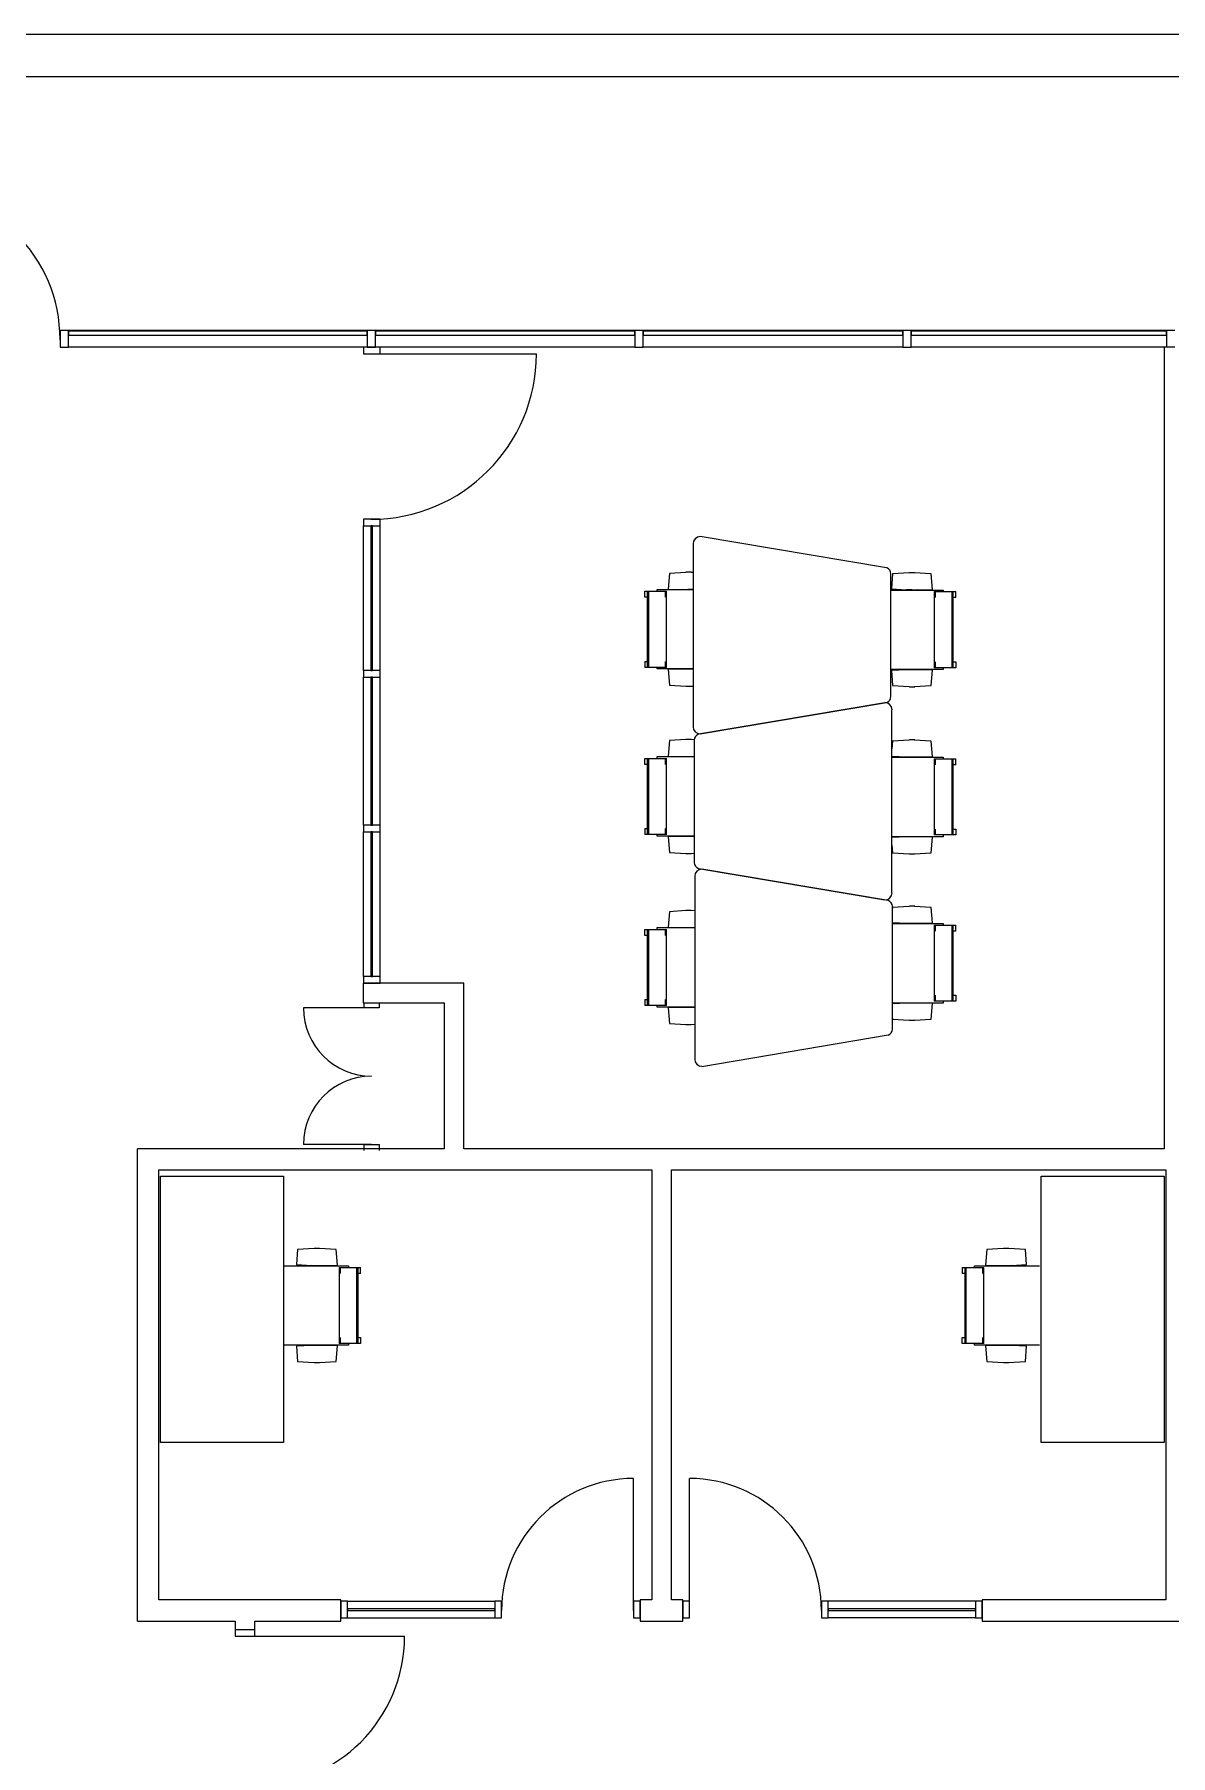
# Model space of a CAD drawing. Extents: x 15208 to 50586, y -518 to 56414.
# Drawn here: x 25802 to 32637, y 43596 to 53944 of the extents above; entities that cross this region are included whole.
import ezdxf

# ---------------------------------------------------------------- set-up
doc = ezdxf.new("R2010")
doc.units = 0
for name, color, linetype in [('A-Door', 252, 'CONTINUOUS'), ('A-Furniture', 252, 'CONTINUOUS'), ('A-Wall__Brick', 7, 'CONTINUOUS'), ('A-Wall__Stud', 252, 'CONTINUOUS'), ('A-Window', 7, 'CONTINUOUS')]:
    doc.layers.add(name, color=color, linetype=linetype)

msp = doc.modelspace()

# ---------------------------------------------------------------- linework, layer by layer
at = {"layer": 'A-Door'}
for p, q in [((27827, 52024), (28822, 52024)), ((27787, 48091), (27787, 48122)), ((27877, 48122), (27877, 48091)), ((27831, 48091), (27421, 48091)), ((27877, 48091), (27787, 48091)), ((27831, 47271), (27421, 47271)), ((27787, 47271), (27877, 47271)), ((27787, 47235), (27787, 47271)), ((27877, 47271), (27877, 47235)), ((29406, 44469), (29406, 45262)), ((29744, 44469), (29744, 45262)), ((29446, 44524), (29406, 44524)), ((29406, 44524), (29406, 44424)), ((29446, 44424), (29446, 44524)), ((29744, 44524), (29704, 44524)), ((29704, 44524), (29704, 44424)), ((29744, 44424), (29744, 44524)), ((29406, 44424), (29446, 44424)), ((29704, 44424), (29744, 44424)), ((27011, 44354), (27011, 44314)), ((27011, 44314), (27129, 44314)), ((27129, 44314), (27129, 44354)), ((27129, 44314), (28029, 44314))]:
    msp.add_line(p, q, dxfattribs=at)
at = {"layer": 'A-Door', "color": 252}
for centre, radius, start, end in [((25058, 52109), 899, 0, 90), ((27827, 52024), 995, 270, 0), ((27831, 48091), 410, 180, 270), ((27831, 47271), 410, 90, 180), ((29406, 44469), 793, 90, 180), ((29744, 44469), 793, 0, 90), ((27129, 44314), 900, 270, 0)]:
    msp.add_arc(centre, radius, start, end, dxfattribs=at)
at = {"layer": 'A-Furniture'}
for p, q in [((30929, 50737), (29807, 50925)), ((29765, 50882), (29765, 49782)), ((29721, 50710), (29622, 50704)), ((29765, 50710), (29753, 50710)), ((31065, 50708), (30965, 50701)), ((31196, 50702), (31097, 50708)), ((29549, 50607), (29765, 50607)), ((29549, 50597), (29549, 50607)), ((29622, 50704), (29614, 50610)), ((29614, 50610), (29704, 50608)), ((29653, 50610), (29653, 50608)), ((30954, 49964), (30954, 50701)), ((30954, 50603), (31270, 50603)), ((30965, 50701), (30958, 50611)), ((30958, 50611), (31049, 50606)), ((31115, 50606), (31204, 50608)), ((31124, 50606), (31124, 50604)), ((31204, 50608), (31196, 50702)), ((31270, 50603), (31270, 50594)), ((29474, 50597), (29491, 50597)), ((29474, 50561), (29474, 50597)), ((29491, 50561), (29474, 50561)), ((29491, 50597), (29496, 50597)), ((29491, 50139), (29491, 50597)), ((29491, 50561), (29491, 50597)), ((29496, 50597), (29595, 50597)), ((29496, 50597), (29496, 50139)), ((29598, 50561), (29598, 50597)), ((29604, 50139), (29604, 50597)), ((31215, 50594), (31215, 50136)), ((31220, 50594), (31220, 50558)), ((31223, 50594), (31323, 50594)), ((31323, 50594), (31327, 50594)), ((31323, 50136), (31323, 50594)), ((31327, 50594), (31345, 50594)), ((31327, 50558), (31327, 50594)), ((31327, 50594), (31327, 50136)), ((31345, 50558), (31327, 50558)), ((31345, 50558), (31345, 50594)), ((29474, 50175), (29491, 50175)), ((29474, 50175), (29474, 50139)), ((29491, 50139), (29474, 50139)), ((29491, 50175), (29491, 50139)), ((29496, 50139), (29491, 50139)), ((29595, 50139), (29496, 50139)), ((29549, 50130), (29549, 50139)), ((29765, 50130), (29549, 50130)), ((29598, 50139), (29598, 50175)), ((29704, 50128), (29614, 50126)), ((29614, 50126), (29622, 50032)), ((29694, 50128), (29694, 50129)), ((31270, 50126), (30954, 50126)), ((31049, 50124), (30958, 50120)), ((30958, 50120), (30965, 50029)), ((31204, 50123), (31115, 50125)), ((31165, 50123), (31165, 50125)), ((31196, 50029), (31204, 50123)), ((31220, 50173), (31220, 50136)), ((31323, 50136), (31223, 50136)), ((31270, 50136), (31270, 50126)), ((31327, 50136), (31323, 50136)), ((31327, 50173), (31345, 50173)), ((31327, 50173), (31327, 50136)), ((31345, 50136), (31327, 50136)), ((31345, 50173), (31345, 50136)), ((29622, 50032), (29721, 50025)), ((29753, 50025), (29765, 50026)), ((30965, 50029), (31065, 50023)), ((31097, 50023), (31196, 50029)), ((30919, 49926), (29797, 49738)), ((29807, 49739), (30929, 49928)), ((30961, 48783), (30961, 49884)), ((29622, 49699), (29614, 49605)), ((29721, 49705), (29622, 49699)), ((29773, 49704), (29753, 49705)), ((29772, 49702), (29772, 48965)), ((30965, 49696), (30961, 49650)), ((31065, 49702), (30965, 49696)), ((31196, 49696), (31097, 49702)), ((31204, 49602), (31196, 49696)), ((29474, 49591), (29491, 49591)), ((29474, 49555), (29474, 49591)), ((29491, 49591), (29496, 49591)), ((29491, 49133), (29491, 49591)), ((29491, 49555), (29491, 49591)), ((29496, 49591), (29595, 49591)), ((29496, 49591), (29496, 49133)), ((29549, 49602), (29772, 49602)), ((29549, 49591), (29549, 49602)), ((29598, 49555), (29598, 49591)), ((29604, 49133), (29604, 49591)), ((29614, 49605), (29704, 49603)), ((29653, 49605), (29653, 49603)), ((30961, 49605), (31049, 49601)), ((30961, 49598), (31270, 49598)), ((31115, 49600), (31204, 49602)), ((31124, 49600), (31124, 49598)), ((31215, 49589), (31215, 49131)), ((31220, 49589), (31220, 49553)), ((31223, 49589), (31323, 49589)), ((31270, 49598), (31270, 49589)), ((31323, 49589), (31327, 49589)), ((31323, 49131), (31323, 49589)), ((31327, 49589), (31345, 49589)), ((31327, 49553), (31327, 49589)), ((31327, 49589), (31327, 49131)), ((31345, 49553), (31345, 49589)), ((29491, 49555), (29474, 49555)), ((31345, 49553), (31327, 49553)), ((29474, 49170), (29491, 49170)), ((29474, 49170), (29474, 49133)), ((29491, 49170), (29491, 49133)), ((29598, 49133), (29598, 49170)), ((31220, 49167), (31220, 49131)), ((31327, 49167), (31345, 49167)), ((31327, 49167), (31327, 49131)), ((31345, 49167), (31345, 49131)), ((29491, 49133), (29474, 49133)), ((29496, 49133), (29491, 49133)), ((29595, 49133), (29496, 49133)), ((29549, 49124), (29549, 49133)), ((29772, 49124), (29549, 49124)), ((29704, 49122), (29614, 49120)), ((29614, 49120), (29622, 49026)), ((29694, 49122), (29694, 49124)), ((31270, 49120), (30961, 49120)), ((31049, 49119), (30961, 49115)), ((30961, 49069), (30965, 49024)), ((31204, 49118), (31115, 49120)), ((31165, 49118), (31165, 49120)), ((31196, 49024), (31204, 49118)), ((31323, 49131), (31223, 49131)), ((31270, 49131), (31270, 49120)), ((31327, 49131), (31323, 49131)), ((31345, 49131), (31327, 49131)), ((29622, 49026), (29721, 49020)), ((29753, 49020), (29772, 49021)), ((30965, 49024), (31065, 49017)), ((31097, 49017), (31196, 49024)), ((29775, 48883), (29775, 47783)), ((29797, 48929), (30919, 48741)), ((30939, 48737), (29817, 48926)), ((29622, 48670), (29614, 48576)), ((29721, 48677), (29622, 48670)), ((29775, 48675), (29753, 48677)), ((30964, 47964), (30964, 48702)), ((30965, 48696), (30964, 48689)), ((31065, 48702), (30965, 48696)), ((31196, 48696), (31097, 48702)), ((31204, 48602), (31196, 48696)), ((29474, 48563), (29491, 48563)), ((29474, 48527), (29474, 48563)), ((29491, 48563), (29496, 48563)), ((29491, 48105), (29491, 48563)), ((29491, 48527), (29491, 48563)), ((29496, 48563), (29595, 48563)), ((29496, 48563), (29496, 48105)), ((29549, 48574), (29775, 48574)), ((29549, 48563), (29549, 48574)), ((29598, 48527), (29598, 48563)), ((29604, 48105), (29604, 48563)), ((29614, 48576), (29704, 48574)), ((29694, 48574), (29694, 48574)), ((29770, 48575), (29775, 48575)), ((30964, 48605), (31049, 48601)), ((30964, 48598), (31270, 48598)), ((31115, 48600), (31204, 48602)), ((31124, 48600), (31124, 48598)), ((31215, 48589), (31215, 48131)), ((31220, 48589), (31220, 48553)), ((31223, 48589), (31323, 48589)), ((31270, 48598), (31270, 48589)), ((31323, 48589), (31327, 48589)), ((31323, 48131), (31323, 48589)), ((31327, 48589), (31345, 48589)), ((31327, 48553), (31327, 48589)), ((31327, 48589), (31327, 48131)), ((31345, 48553), (31327, 48553)), ((31345, 48553), (31345, 48589)), ((29491, 48527), (29474, 48527)), ((29474, 48141), (29491, 48141)), ((29474, 48141), (29474, 48105)), ((29491, 48141), (29491, 48105)), ((29598, 48105), (29598, 48141)), ((31270, 48120), (30964, 48120)), ((31220, 48167), (31220, 48131)), ((31323, 48131), (31223, 48131)), ((31270, 48131), (31270, 48120)), ((31327, 48131), (31323, 48131)), ((31327, 48167), (31345, 48167)), ((31327, 48167), (31327, 48131)), ((31345, 48131), (31327, 48131)), ((31345, 48167), (31345, 48131)), ((29491, 48105), (29474, 48105)), ((29496, 48105), (29491, 48105)), ((29595, 48105), (29496, 48105)), ((29549, 48096), (29549, 48105)), ((29775, 48096), (29549, 48096)), ((29704, 48094), (29614, 48092)), ((29614, 48092), (29622, 47998)), ((29694, 48094), (29694, 48096)), ((29775, 48093), (29770, 48093)), ((31049, 48119), (30964, 48115)), ((30964, 48030), (30965, 48024)), ((30965, 48024), (31065, 48017)), ((31097, 48017), (31196, 48024)), ((31204, 48118), (31115, 48120)), ((31165, 48118), (31165, 48120)), ((31196, 48024), (31204, 48118)), ((29622, 47998), (29721, 47992)), ((29753, 47992), (29775, 47993)), ((29817, 47740), (30939, 47929)), ((27385, 46639), (27379, 46548)), ((27486, 46645), (27385, 46639)), ((27617, 46639), (27518, 46645)), ((27625, 46545), (27617, 46639)), ((31532, 46639), (31524, 46545)), ((31631, 46645), (31532, 46639)), ((31764, 46639), (31663, 46645)), ((31770, 46548), (31764, 46639)), ((27300, 46541), (27691, 46541)), ((27379, 46548), (27469, 46543)), ((27536, 46543), (27625, 46545)), ((27545, 46543), (27545, 46541)), ((27636, 46531), (27636, 46073)), ((27641, 46531), (27641, 46495)), ((27644, 46531), (27743, 46531)), ((27691, 46541), (27691, 46531)), ((27743, 46531), (27748, 46531)), ((27743, 46073), (27743, 46531)), ((27748, 46531), (27765, 46531)), ((27748, 46495), (27748, 46531)), ((27748, 46531), (27748, 46073)), ((27765, 46495), (27748, 46495)), ((27765, 46495), (27765, 46531)), ((31384, 46531), (31401, 46531)), ((31384, 46531), (31384, 46495)), ((31401, 46495), (31384, 46495)), ((31401, 46531), (31401, 46495)), ((31401, 46531), (31406, 46531)), ((31401, 46073), (31401, 46531)), ((31406, 46531), (31505, 46531)), ((31406, 46531), (31406, 46073)), ((31458, 46541), (31849, 46541)), ((31458, 46531), (31458, 46541)), ((31508, 46495), (31508, 46531)), ((31513, 46073), (31513, 46531)), ((31524, 46545), (31613, 46543)), ((31604, 46541), (31604, 46543)), ((31680, 46543), (31770, 46548)), ((27691, 46063), (27300, 46063)), ((27469, 46061), (27379, 46057)), ((27379, 46057), (27385, 45966)), ((27625, 46060), (27536, 46062)), ((27586, 46060), (27586, 46062)), ((27617, 45966), (27625, 46060)), ((27641, 46110), (27641, 46073)), ((27743, 46073), (27644, 46073)), ((27691, 46073), (27691, 46063)), ((27748, 46073), (27743, 46073)), ((27748, 46110), (27765, 46110)), ((27748, 46110), (27748, 46073)), ((27765, 46073), (27748, 46073)), ((27765, 46110), (27765, 46073)), ((31384, 46110), (31401, 46110)), ((31384, 46073), (31384, 46110)), ((31401, 46073), (31384, 46073)), ((31401, 46073), (31401, 46110)), ((31406, 46073), (31401, 46073)), ((31505, 46073), (31406, 46073)), ((31458, 46063), (31458, 46073)), ((31849, 46063), (31458, 46063)), ((31508, 46073), (31508, 46110)), ((31613, 46062), (31524, 46060)), ((31524, 46060), (31532, 45966)), ((31563, 46062), (31563, 46060)), ((31770, 46057), (31680, 46061)), ((31764, 45966), (31770, 46057)), ((27385, 45966), (27486, 45960)), ((27518, 45960), (27617, 45966)), ((31532, 45966), (31631, 45960)), ((31663, 45960), (31764, 45966))]:
    msp.add_line(p, q, dxfattribs=at)
for points in [[(31165, 50604), (31165, 50606), (31165, 50607)], [(29653, 50129), (29653, 50128), (29653, 50126)], [(31165, 49598), (31165, 49600), (31165, 49602)], [(29653, 49124), (29653, 49122), (29653, 49120)], [(29653, 48576), (29653, 48574), (29653, 48574)], [(31165, 48598), (31165, 48600), (31165, 48602)], [(29653, 48096), (29653, 48094), (29653, 48092)], [(27586, 46541), (27586, 46543), (27586, 46545)], [(31563, 46545), (31563, 46543), (31563, 46541)]]:
    msp.add_lwpolyline(points, dxfattribs=at)
for points in [[(26560, 47079), (27300, 47079), (27300, 45479), (26560, 45479)], [(31859, 47079), (32599, 47079), (32599, 45479), (31859, 45479)]]:
    msp.add_lwpolyline(points, close=True, dxfattribs=at)
for centre, radius, start, end in [((29807, 50882), 42.7, 90, 180), ((29737, 50457), 254, 86.3708, 93.5828), ((30917, 50701), 37.7, 0, 70.9109), ((31082, 50454), 254, 86.4172, 93.6292), ((29725, 51574), 966, 268.7195, 272.3362), ((31093, 51572), 966, 267.3557, 271.2805), ((29725, 49162), 966, 87.6638, 91.2805), ((31093, 49159), 966, 88.7195, 92.6443), ((29737, 50279), 254, 266.4172, 273.6292), ((31082, 50276), 254, 266.3708, 273.5828), ((30919, 49884), 42.7, 0, 90), ((30917, 49964), 37.7, 289.0891, 0), ((29807, 49782), 42.7, 180, 270), ((29737, 49451), 254, 86.3708, 93.5828), ((29809, 49702), 37.7, 109.0891, 180), ((31082, 49449), 254, 86.4172, 93.6292), ((29725, 50569), 966, 268.7195, 272.6443), ((31093, 50566), 966, 267.3557, 271.2805), ((29725, 48156), 966, 87.3557, 91.2805), ((31093, 48154), 966, 88.7195, 92.6443), ((29737, 49273), 254, 266.4172, 273.6292), ((29809, 48965), 37.7, 180, 250.9109), ((31082, 49271), 254, 266.3708, 273.5828), ((29817, 48883), 42.7, 90, 180), ((30919, 48783), 42.7, 270, 0), ((29737, 48423), 254, 86.3708, 93.5828), ((30926, 48702), 37.7, 0, 70.9109), ((31082, 48449), 254, 86.4172, 93.6292), ((29725, 49540), 966, 268.7195, 272.6443), ((31093, 49566), 966, 267.3557, 271.2805), ((31093, 47154), 966, 88.7195, 92.6443), ((29725, 47128), 966, 87.3557, 91.2805), ((31082, 48271), 254, 266.3708, 273.5828), ((29737, 48245), 254, 266.4172, 273.6292), ((30926, 47964), 37.7, 289.0891, 0), ((29817, 47783), 42.7, 180, 270), ((27502, 46391), 254, 86.4172, 93.6292), ((31647, 46391), 254, 86.3708, 93.5828), ((27514, 47509), 966, 267.3557, 271.2805), ((31635, 47509), 966, 268.7195, 272.6443), ((27514, 45096), 966, 88.7195, 92.6443), ((31635, 45096), 966, 87.3557, 91.2805), ((27502, 46213), 254, 266.3708, 273.5828), ((31647, 46213), 254, 266.4172, 273.6292)]:
    msp.add_arc(centre, radius, start, end, dxfattribs=at)
for points, knots in [([(29595, 50597), (29599, 50597), (29603, 50597), (29604, 50597), (29604, 50597)], [-3.1415927, -3.1415927, -3.1415927, -3.1415927, -2.9205877, -2.8535406, -2.8535406, -2.8535406, -2.8535406]), ([(31215, 50594), (31215, 50594), (31216, 50594), (31219, 50594), (31223, 50594)], [2.8535406, 2.8535406, 2.8535406, 2.8535406, 2.9205877, 3.1415927, 3.1415927, 3.1415927, 3.1415927]), ([(29604, 50139), (29604, 50139), (29603, 50139), (29599, 50139), (29595, 50139)], [2.8535406, 2.8535406, 2.8535406, 2.8535406, 2.9205877, 3.1415927, 3.1415927, 3.1415927, 3.1415927]), ([(31223, 50136), (31219, 50136), (31216, 50136), (31215, 50136), (31215, 50136)], [-3.1415927, -3.1415927, -3.1415927, -3.1415927, -2.9205877, -2.8535406, -2.8535406, -2.8535406, -2.8535406]), ([(29595, 49591), (29599, 49591), (29603, 49591), (29604, 49591), (29604, 49591)], [-3.1415927, -3.1415927, -3.1415927, -3.1415927, -2.9205877, -2.8535406, -2.8535406, -2.8535406, -2.8535406]), ([(31215, 49589), (31215, 49589), (31216, 49589), (31219, 49589), (31223, 49589)], [2.8535406, 2.8535406, 2.8535406, 2.8535406, 2.9205877, 3.1415927, 3.1415927, 3.1415927, 3.1415927]), ([(29604, 49133), (29604, 49133), (29603, 49133), (29599, 49133), (29595, 49133)], [2.8535406, 2.8535406, 2.8535406, 2.8535406, 2.9205877, 3.1415927, 3.1415927, 3.1415927, 3.1415927]), ([(31223, 49131), (31219, 49131), (31216, 49131), (31215, 49131), (31215, 49131)], [-3.1415927, -3.1415927, -3.1415927, -3.1415927, -2.9205877, -2.8535406, -2.8535406, -2.8535406, -2.8535406]), ([(29595, 48563), (29599, 48563), (29603, 48563), (29604, 48563), (29604, 48563)], [-3.1415927, -3.1415927, -3.1415927, -3.1415927, -2.9205877, -2.8535406, -2.8535406, -2.8535406, -2.8535406]), ([(31215, 48589), (31215, 48589), (31216, 48589), (31219, 48589), (31223, 48589)], [2.8535406, 2.8535406, 2.8535406, 2.8535406, 2.9205877, 3.1415927, 3.1415927, 3.1415927, 3.1415927]), ([(31223, 48131), (31219, 48131), (31216, 48131), (31215, 48131), (31215, 48131)], [-3.1415927, -3.1415927, -3.1415927, -3.1415927, -2.9205877, -2.8535406, -2.8535406, -2.8535406, -2.8535406]), ([(29604, 48105), (29604, 48105), (29603, 48105), (29599, 48105), (29595, 48105)], [2.8535406, 2.8535406, 2.8535406, 2.8535406, 2.9205877, 3.1415927, 3.1415927, 3.1415927, 3.1415927]), ([(27636, 46531), (27636, 46531), (27636, 46531), (27640, 46531), (27644, 46531)], [2.8535406, 2.8535406, 2.8535406, 2.8535406, 2.9205877, 3.1415927, 3.1415927, 3.1415927, 3.1415927]), ([(31505, 46531), (31509, 46531), (31513, 46531), (31513, 46531), (31513, 46531)], [-3.1415927, -3.1415927, -3.1415927, -3.1415927, -2.9205877, -2.8535406, -2.8535406, -2.8535406, -2.8535406]), ([(27644, 46073), (27640, 46073), (27636, 46073), (27636, 46073), (27636, 46073)], [-3.1415927, -3.1415927, -3.1415927, -3.1415927, -2.9205877, -2.8535406, -2.8535406, -2.8535406, -2.8535406]), ([(31513, 46073), (31513, 46073), (31513, 46073), (31509, 46073), (31505, 46073)], [2.8535406, 2.8535406, 2.8535406, 2.8535406, 2.9205877, 3.1415927, 3.1415927, 3.1415927, 3.1415927])]:
    msp.add_open_spline(points, degree=3, knots=knots, dxfattribs=at)
at = {"layer": 'A-Wall__Brick'}
for p, q in [((32662, 52064), (32599, 52064)), ((32599, 52064), (32599, 47245)), ((28385, 48240), (27780, 48240)), ((27780, 48240), (27780, 48122)), ((28385, 47245), (28385, 48240)), ((27780, 48122), (28267, 48122)), ((28267, 48122), (28267, 47245)), ((28267, 47245), (26422, 47245)), ((26422, 44405), (26422, 47245)), ((32599, 47245), (28385, 47245)), ((26550, 47117), (29516, 47117)), ((26550, 44533), (26550, 47117)), ((29516, 47117), (29516, 44533)), ((29634, 47117), (32609, 47117)), ((29634, 44533), (29634, 47117)), ((32609, 47117), (32609, 44533)), ((27646, 44533), (26550, 44533)), ((27646, 44415), (27646, 44533)), ((29516, 44533), (29446, 44533)), ((29446, 44533), (29446, 44415)), ((29704, 44533), (29634, 44533)), ((29704, 44415), (29704, 44533)), ((32609, 44533), (31504, 44533)), ((31504, 44533), (31504, 44415)), ((26422, 44405), (27011, 44405)), ((27011, 44405), (27011, 44354)), ((27129, 44354), (27129, 44405)), ((27129, 44405), (27646, 44405)), ((27646, 44405), (27646, 44415)), ((29446, 44415), (29446, 44405)), ((29446, 44405), (29704, 44405)), ((29704, 44405), (29704, 44415)), ((31504, 44415), (31504, 44405)), ((31504, 44405), (33390, 44405)), ((27011, 44354), (27129, 44354))]:
    msp.add_line(p, q, dxfattribs=at)
at = {"layer": 'A-Wall__Stud'}
for p, q in [((47691, 53944), (21842, 53944)), ((22095, 53692), (47945, 53692))]:
    msp.add_line(p, q, dxfattribs=at)
at = {"layer": 'A-Window'}
for p, q in [((26007, 52164), (25957, 52164)), ((25957, 52164), (25957, 52064)), ((26007, 52064), (26007, 52164)), ((27578, 52164), (26007, 52164)), ((27578, 52161), (26007, 52161)), ((26007, 52161), (26007, 52137)), ((27804, 52164), (27578, 52164)), ((27804, 52161), (27578, 52161)), ((27854, 52164), (27804, 52164)), ((27804, 52164), (27804, 52064)), ((27804, 52137), (27804, 52161)), ((29415, 52164), (27854, 52164)), ((27854, 52064), (27854, 52164)), ((29415, 52161), (27854, 52161)), ((27854, 52161), (27854, 52137)), ((29465, 52164), (29415, 52164)), ((29415, 52164), (29415, 52064)), ((29415, 52137), (29415, 52161)), ((31026, 52164), (29465, 52164)), ((29465, 52064), (29465, 52164)), ((31026, 52161), (29465, 52161)), ((29465, 52161), (29465, 52137)), ((31076, 52164), (31026, 52164)), ((31026, 52164), (31026, 52064)), ((31026, 52137), (31026, 52161)), ((32612, 52164), (31076, 52164)), ((31076, 52064), (31076, 52164)), ((32612, 52161), (31076, 52161)), ((31076, 52161), (31076, 52137)), ((32662, 52164), (32612, 52164)), ((32612, 52164), (32612, 52064)), ((32612, 52137), (32612, 52161)), ((25957, 52064), (26007, 52064)), ((26007, 52137), (27578, 52137)), ((27578, 52064), (26007, 52064)), ((27578, 52137), (27804, 52137)), ((27782, 52064), (27578, 52064)), ((27782, 52064), (27782, 52024)), ((27882, 52064), (27782, 52064)), ((27804, 52064), (27854, 52064)), ((27854, 52137), (29415, 52137)), ((27882, 52024), (27882, 52064)), ((29415, 52064), (27882, 52064)), ((29415, 52064), (29465, 52064)), ((29465, 52137), (31026, 52137)), ((31026, 52064), (29465, 52064)), ((31026, 52064), (31076, 52064)), ((31076, 52137), (32612, 52137)), ((32609, 52064), (31076, 52064)), ((27782, 52024), (27882, 52024)), ((27782, 51029), (27782, 50989)), ((27882, 51029), (27782, 51029)), ((27882, 50989), (27882, 51029)), ((27782, 50120), (27782, 50989)), ((27782, 50989), (27882, 50989)), ((27827, 50989), (27827, 50120)), ((27837, 50989), (27827, 50989)), ((27837, 50120), (27837, 50989)), ((27882, 50120), (27882, 50989)), ((27782, 50120), (27782, 50080)), ((27882, 50120), (27782, 50120)), ((27827, 50120), (27837, 50120)), ((27882, 50080), (27882, 50120)), ((27782, 49190), (27782, 50080)), ((27782, 50080), (27882, 50080)), ((27827, 50080), (27827, 49190)), ((27837, 50080), (27827, 50080)), ((27837, 49190), (27837, 50080)), ((27882, 49190), (27882, 50080)), ((27782, 49190), (27782, 49150)), ((27882, 49190), (27782, 49190)), ((27827, 49190), (27837, 49190)), ((27882, 49150), (27882, 49190)), ((27782, 48280), (27782, 49150)), ((27782, 49150), (27882, 49150)), ((27827, 49150), (27827, 48280)), ((27837, 49150), (27827, 49150)), ((27837, 48280), (27837, 49150)), ((27882, 48280), (27882, 49150)), ((27782, 48280), (27782, 48240)), ((27882, 48280), (27782, 48280)), ((27782, 48240), (27882, 48240)), ((27827, 48280), (27837, 48280)), ((27882, 48240), (27882, 48280)), ((27686, 44524), (27646, 44524)), ((27646, 44524), (27646, 44424)), ((27686, 44424), (27686, 44524)), ((27686, 44524), (28572, 44524)), ((28612, 44524), (28572, 44524)), ((28572, 44524), (28572, 44424)), ((28612, 44424), (28612, 44524)), ((30577, 44524), (30537, 44524)), ((30537, 44524), (30537, 44424)), ((31464, 44524), (30577, 44524)), ((30577, 44424), (30577, 44524)), ((31504, 44524), (31464, 44524)), ((31464, 44524), (31464, 44424)), ((31504, 44424), (31504, 44524)), ((27646, 44424), (27686, 44424)), ((28572, 44479), (27686, 44479)), ((27686, 44479), (27686, 44469)), ((27686, 44469), (28572, 44469)), ((27686, 44424), (28572, 44424)), ((28572, 44469), (28572, 44479)), ((28572, 44424), (28612, 44424)), ((30537, 44424), (30577, 44424)), ((31464, 44479), (30577, 44479)), ((30577, 44479), (30577, 44469)), ((30577, 44469), (31464, 44469)), ((31464, 44424), (30577, 44424)), ((31464, 44469), (31464, 44479)), ((31464, 44424), (31504, 44424))]:
    msp.add_line(p, q, dxfattribs=at)

doc.saveas('drawing.dxf')
